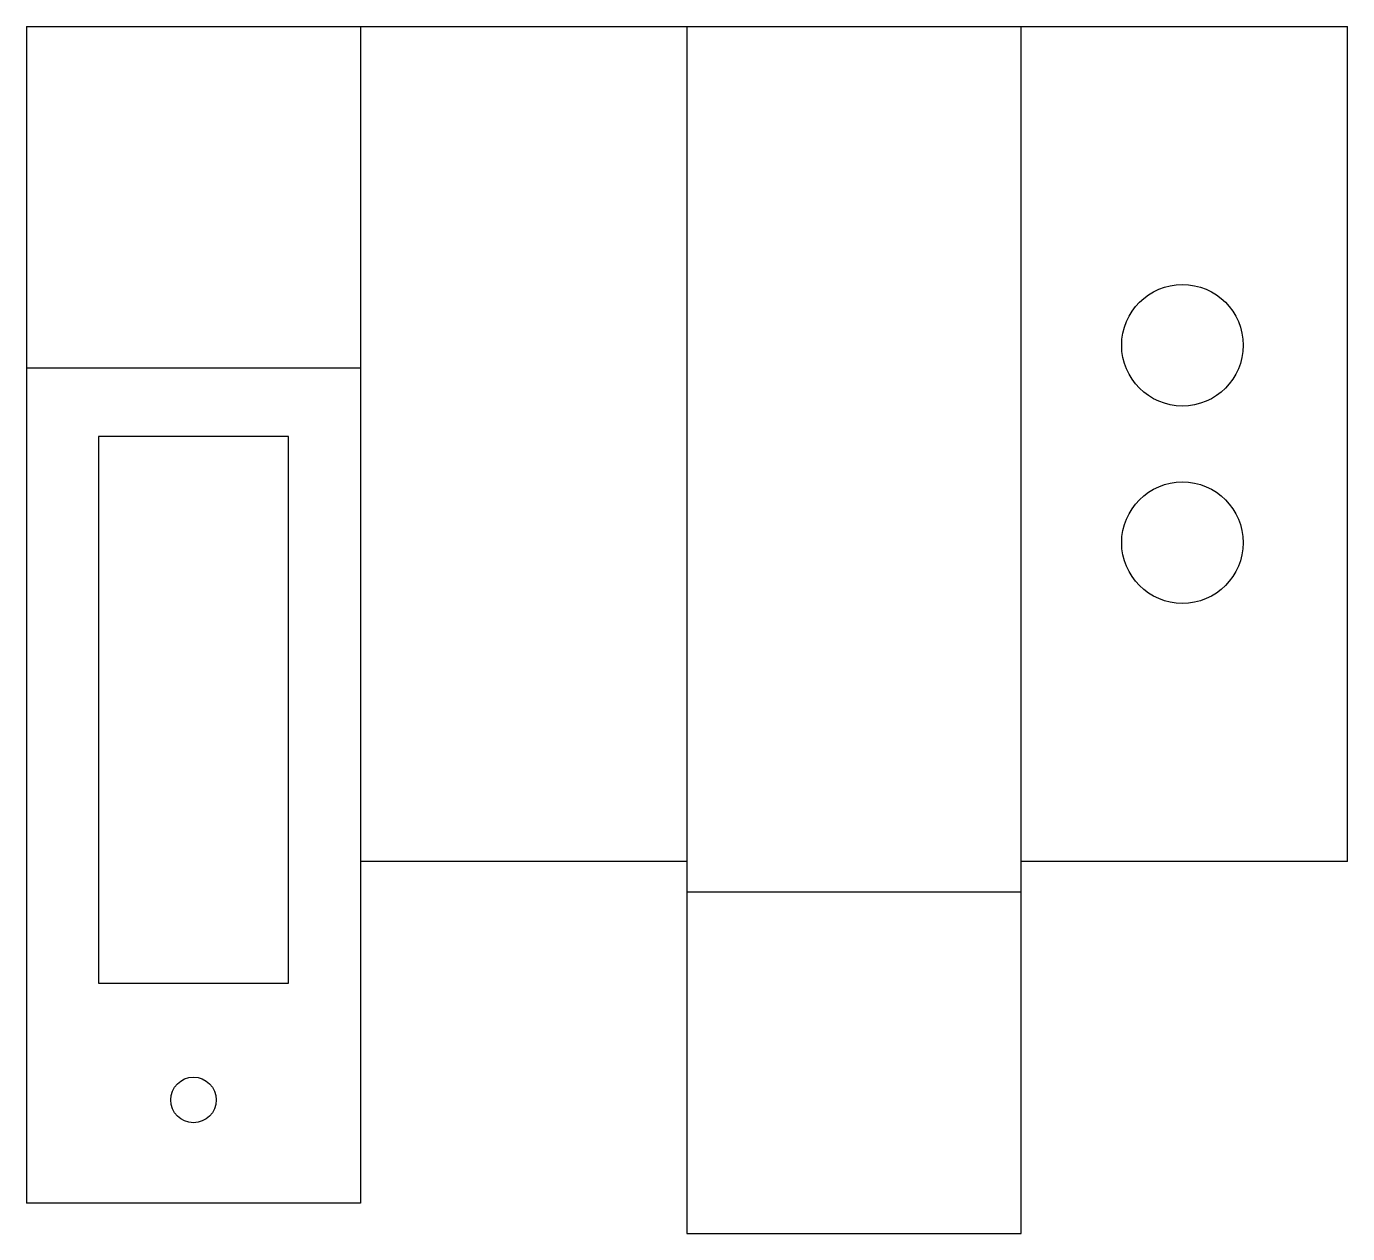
# Model space of a CAD drawing. Header units: millimetres. Extents: x 1353 to 1527, y 2089 to 2248.
import ezdxf

# ---------------------------------------------------------------- set-up
doc = ezdxf.new("R2010")
doc.units = ezdxf.units.MM

msp = doc.modelspace()

# ---------------------------------------------------------------- linework, layer by layer
for p, q in [((1352.71, 2247.55), (1352.71, 2092.55)), ((1352.71, 2247.55), (1526.71, 2247.55)), ((1396.71, 2247.55), (1396.71, 2092.55)), ((1439.71, 2247.55), (1439.71, 2088.55)), ((1483.71, 2088.55), (1483.71, 2247.55)), ((1526.71, 2137.55), (1526.71, 2247.55)), ((1439.71, 2088.55), (1483.71, 2088.55))]:
    msp.add_line(p, q)
for points in [[(1396.71, 2202.55), (1352.71, 2202.55)], [(1439.71, 2137.55), (1396.71, 2137.55)], [(1526.71, 2137.55), (1483.71, 2137.55)], [(1439.71, 2133.55), (1483.71, 2133.55)], [(1396.71, 2092.55), (1352.71, 2092.55)]]:
    msp.add_lwpolyline(points)
msp.add_lwpolyline([(1387.21, 2121.55), (1387.21, 2193.55), (1362.21, 2193.55), (1362.21, 2121.55)], close=True)
for centre, radius in [((1504.96, 2205.55), 8), ((1504.96, 2179.55), 8), ((1374.71, 2106.15), 3)]:
    msp.add_circle(centre, radius)

doc.saveas('drawing.dxf')
